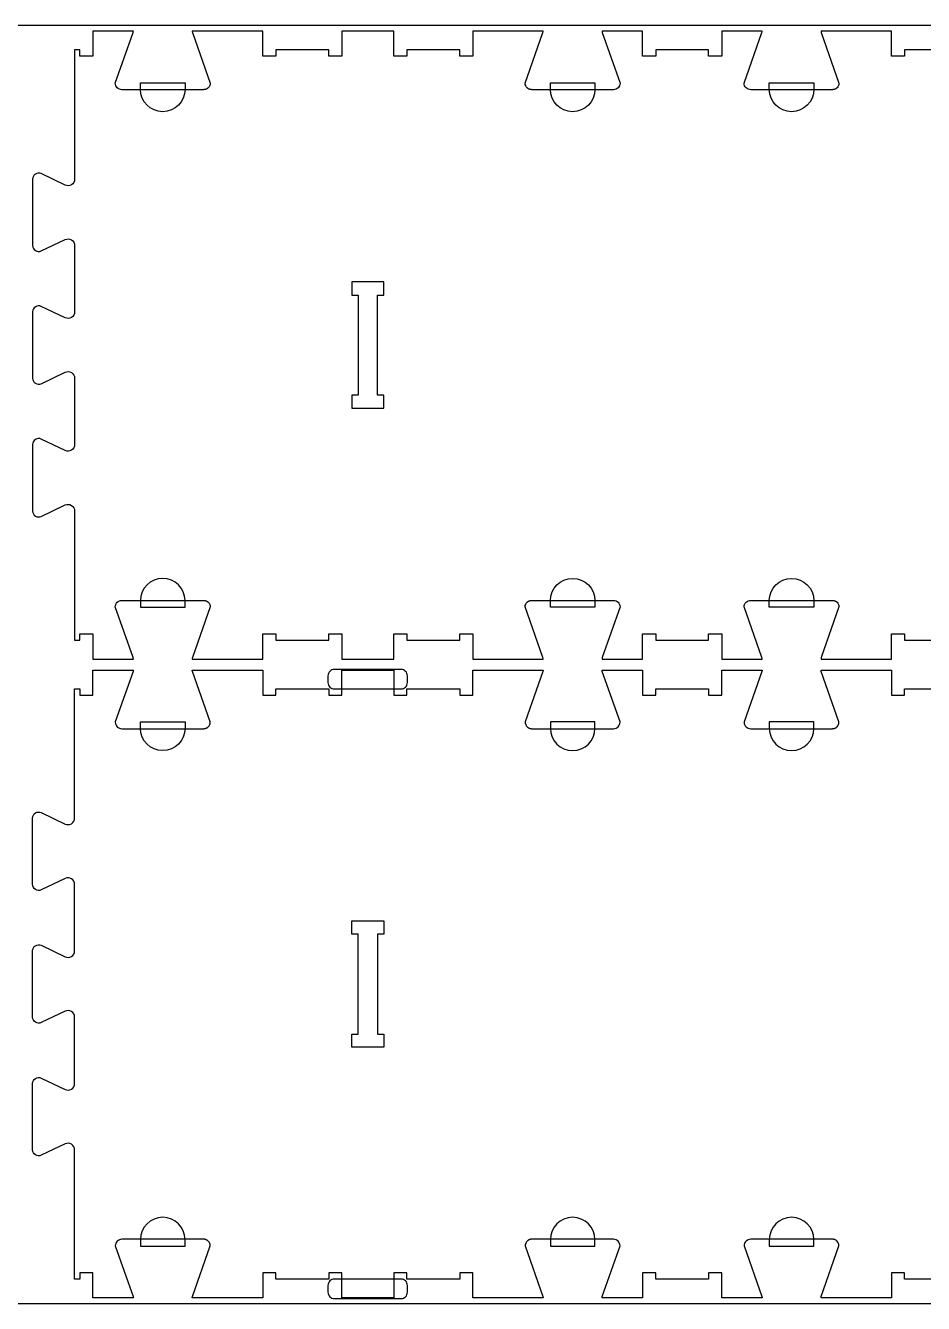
# Model space of a CAD drawing. Extents: x -4335 to -1151, y -10461 to -4867.
# Drawn here: x -3663 to -2806, y -6791 to -5571 of the extents above; entities that cross this region are included whole.
import ezdxf

# ---------------------------------------------------------------- set-up
doc = ezdxf.new("R2010")
doc.units = 0
for name, color, linetype in [('0_SHEET_SPRUCEPLY_2440X122', 1, 'CONTINUOUS'), ('3_ANYTOOL_CUTTHROUGH_INSID', 4, 'CONTINUOUS'), ('4_ANYTOOL_CUTTHROUGH_OUTSI', 5, 'CONTINUOUS'), ('5_ANYTOOL_HALF_MILL_9MM_IN', 3, 'CONTINUOUS')]:
    doc.layers.add(name, color=color, linetype=linetype)

msp = doc.modelspace()

# ---------------------------------------------------------------- linework, layer by layer
at = {"layer": '0_SHEET_SPRUCEPLY_2440X122'}
msp.add_lwpolyline([(-3962.9, -5571.2), (-3962.9, -6791.2), (-1522.9, -6791.2), (-1522.9, -5571.2)], close=True, dxfattribs=at)
at = {"layer": '3_ANYTOOL_CUTTHROUGH_INSID', "color": 4}
for points in [[(-3351.3, -5936.5), (-3321, -5936.5), (-3321, -5924), (-3327, -5924), (-3327, -5828.5), (-3321, -5828.5), (-3321, -5816), (-3351.5, -5816), (-3351.5, -5828.5), (-3345.5, -5828.5), (-3345.5, -5924), (-3351.5, -5924), (-3351.5, -5936.5)], [(-3351.3, -6426), (-3321, -6426), (-3321, -6438.5), (-3327, -6438.5), (-3327, -6534), (-3321, -6534), (-3321, -6546.5), (-3351.5, -6546.5), (-3351.5, -6534), (-3345.5, -6534), (-3345.5, -6438.5), (-3351.5, -6438.5), (-3351.5, -6426)]]:
    msp.add_lwpolyline(points, close=True, dxfattribs=at)
at = {"layer": '4_ANYTOOL_CUTTHROUGH_OUTSI', "color": 5}
for points in [[(-2773.5, -5594.5), (-2824, -5594.5), (-2824, -5600.5), (-2836.5, -5600.5), (-2836.5, -5576.5), (-2886.3, -5576.5), (-2903.7, -5576.5), (-2903.7, -5576.5, 0.061485), (-2903.5, -5577.8), (-2886.6, -5626.1), (-2886.6, -5626.2), (-2886.6, -5626.2), (-2886.6, -5626.2, -0.198912), (-2888.4, -5630.6), (-2888.5, -5630.7), (-2888.6, -5630.8), (-2888.8, -5630.9), (-2888.9, -5631), (-2889, -5631.1), (-2889.1, -5631.2), (-2889.2, -5631.3), (-2889.4, -5631.4), (-2889.5, -5631.5), (-2889.6, -5631.6), (-2889.8, -5631.6), (-2889.9, -5631.7), (-2890, -5631.8), (-2890.2, -5631.9), (-2890.3, -5631.9), (-2890.5, -5632), (-2890.6, -5632), (-2890.7, -5632.1), (-2890.9, -5632.1), (-2891, -5632.2), (-2891.2, -5632.2), (-2891.3, -5632.3), (-2891.5, -5632.3), (-2891.6, -5632.3), (-2891.8, -5632.4), (-2891.9, -5632.4), (-2892.1, -5632.4), (-2892.2, -5632.4), (-2892.4, -5632.4), (-2892.5, -5632.4), (-2892.7, -5632.5), (-2892.8, -5632.5), (-2970.8, -5632.5, -0.414214), (-2977.1, -5626.2), (-2977.1, -5626.2), (-2977.1, -5626.1), (-2960.2, -5577.8), (-2960.2, -5577.8, 0.061485), (-2959.9, -5576.5), (-2998.5, -5576.5), (-2998.5, -5600.5), (-3011, -5600.5), (-3011, -5594.5), (-3061.5, -5594.5), (-3061.5, -5600.5), (-3074, -5600.5), (-3074, -5576.5), (-3112.6, -5576.5), (-3112.6, -5576.5, 0.061485), (-3112.4, -5577.8), (-3095.5, -5626.1), (-3095.5, -5626.2), (-3095.5, -5626.2), (-3095.5, -5626.2, -0.414214), (-3101.7, -5632.5), (-3179.7, -5632.5), (-3179.9, -5632.5), (-3180, -5632.4), (-3180.2, -5632.4), (-3180.4, -5632.4), (-3180.5, -5632.4), (-3180.7, -5632.4), (-3180.8, -5632.4), (-3181, -5632.3), (-3181.1, -5632.3), (-3181.3, -5632.3), (-3181.4, -5632.2), (-3181.6, -5632.2), (-3181.7, -5632.1), (-3181.9, -5632.1), (-3182, -5632), (-3182.1, -5632), (-3182.3, -5631.9), (-3182.4, -5631.9), (-3182.6, -5631.8), (-3182.7, -5631.7), (-3182.8, -5631.6), (-3183, -5631.6), (-3183.1, -5631.5), (-3183.2, -5631.4), (-3183.4, -5631.3), (-3183.5, -5631.2), (-3183.6, -5631.1), (-3183.7, -5631), (-3183.8, -5630.9), (-3184, -5630.8), (-3184.1, -5630.7), (-3184.2, -5630.6, -0.198912), (-3186, -5626.2), (-3186, -5626.2), (-3186, -5626.1), (-3169.1, -5577.8), (-3169.1, -5577.8, 0.061485), (-3168.9, -5576.5), (-3186.3, -5576.5), (-3236, -5576.5), (-3236, -5600.5), (-3248.5, -5600.5), (-3248.5, -5594.5), (-3299, -5594.5), (-3299, -5600.5), (-3311.5, -5600.5), (-3311.5, -5576.5), (-3361, -5576.5), (-3361, -5600.5), (-3373.5, -5600.5), (-3373.5, -5594.5), (-3424, -5594.5), (-3424, -5600.5), (-3436.5, -5600.5), (-3436.5, -5576.5), (-3503.7, -5576.5), (-3503.7, -5576.5, 0.061485), (-3503.5, -5577.8), (-3486.6, -5626.1), (-3486.6, -5626.2), (-3486.6, -5626.2), (-3486.6, -5626.2, -0.198912), (-3488.4, -5630.6), (-3488.5, -5630.7), (-3488.6, -5630.8), (-3488.8, -5630.9), (-3488.9, -5631), (-3489, -5631.1), (-3489.1, -5631.2), (-3489.2, -5631.3), (-3489.4, -5631.4), (-3489.5, -5631.5), (-3489.6, -5631.6), (-3489.8, -5631.6), (-3489.9, -5631.7), (-3490, -5631.8), (-3490.2, -5631.9), (-3490.3, -5631.9), (-3490.5, -5632), (-3490.6, -5632), (-3490.7, -5632.1), (-3490.9, -5632.1), (-3491, -5632.2), (-3491.2, -5632.2), (-3491.3, -5632.3), (-3491.5, -5632.3), (-3491.6, -5632.3), (-3491.8, -5632.4), (-3491.9, -5632.4), (-3492.1, -5632.4), (-3492.2, -5632.4), (-3492.4, -5632.4), (-3492.5, -5632.4), (-3492.7, -5632.5), (-3492.8, -5632.5), (-3570.8, -5632.5, -0.414214), (-3577.1, -5626.2), (-3577.1, -5626.2), (-3577.1, -5626.1), (-3560.2, -5577.8), (-3560.2, -5577.8, 0.061485), (-3559.9, -5576.5), (-3598.5, -5576.5), (-3598.5, -5600.5), (-3611, -5600.5), (-3611, -5594.5), (-3616, -5594.5), (-3616, -5717.9), (-3616, -5717.9, -0.551268), (-3625, -5723.5), (-3647.8, -5712.6, 0.551268), (-3656, -5717.8), (-3656, -5781.2, 0.551268), (-3647.8, -5786.4), (-3625, -5775.5, -0.551268), (-3616, -5781.2), (-3616, -5844.6, -0.551268), (-3625, -5850.2), (-3647.8, -5839.3, 0.551268), (-3656, -5844.5), (-3656, -5907.9, 0.551268), (-3647.8, -5913.1), (-3625, -5902.2, -0.551268), (-3616, -5907.9), (-3616, -5971.3, -0.551268), (-3625, -5976.9), (-3647.8, -5966, 0.551268), (-3656, -5971.2), (-3656, -6034.6, 0.551268), (-3647.8, -6039.8), (-3625, -6028.9, -0.551268), (-3616, -6034.6), (-3616, -6158), (-3611, -6158), (-3611, -6152), (-3598.5, -6152), (-3598.5, -6176), (-3559.9, -6176), (-3559.9, -6176, 0.061485), (-3560.2, -6174.6), (-3577.1, -6126.3), (-3577.1, -6126.2), (-3577.1, -6126.2), (-3577.1, -6126.2, -0.414214), (-3570.8, -6120), (-3492.8, -6120), (-3492.7, -6120), (-3492.5, -6120), (-3492.4, -6120), (-3492.2, -6120), (-3492.1, -6120), (-3491.9, -6120), (-3491.8, -6120), (-3491.6, -6120.1), (-3491.5, -6120.1), (-3491.3, -6120.1), (-3491.2, -6120.2), (-3491, -6120.2), (-3490.9, -6120.3), (-3490.7, -6120.3), (-3490.6, -6120.4), (-3490.5, -6120.4), (-3490.3, -6120.5), (-3490.2, -6120.6), (-3490, -6120.6), (-3489.9, -6120.7), (-3489.8, -6120.8), (-3489.6, -6120.9), (-3489.5, -6120.9), (-3489.4, -6121), (-3489.2, -6121.1), (-3489.1, -6121.2), (-3489, -6121.3), (-3488.9, -6121.4), (-3488.8, -6121.5), (-3488.6, -6121.6), (-3488.5, -6121.7), (-3488.4, -6121.8, -0.198912), (-3486.6, -6126.2), (-3486.6, -6126.2), (-3486.6, -6126.3), (-3503.5, -6174.6), (-3503.5, -6174.6, 0.061485), (-3503.7, -6176), (-3486.3, -6176), (-3436.5, -6176), (-3436.5, -6152), (-3424, -6152), (-3424, -6158), (-3373.5, -6158), (-3373.5, -6152), (-3361, -6152), (-3361, -6176), (-3311.5, -6176), (-3311.5, -6152), (-3299, -6152), (-3299, -6158), (-3248.5, -6158), (-3248.5, -6152), (-3236, -6152), (-3236, -6176), (-3168.9, -6176), (-3168.9, -6176, 0.061485), (-3169.1, -6174.6), (-3186, -6126.3), (-3186, -6126.2), (-3186, -6126.2), (-3186, -6126.2, -0.198912), (-3184.2, -6121.8), (-3184.1, -6121.7), (-3184, -6121.6), (-3183.8, -6121.5), (-3183.7, -6121.4), (-3183.6, -6121.3), (-3183.5, -6121.2), (-3183.4, -6121.1), (-3183.2, -6121), (-3183.1, -6120.9), (-3183, -6120.9), (-3182.8, -6120.8), (-3182.7, -6120.7), (-3182.6, -6120.6), (-3182.4, -6120.6), (-3182.3, -6120.5), (-3182.1, -6120.4), (-3182, -6120.4), (-3181.9, -6120.3), (-3181.7, -6120.3), (-3181.6, -6120.2), (-3181.4, -6120.2), (-3181.3, -6120.1), (-3181.1, -6120.1), (-3181, -6120.1), (-3180.8, -6120), (-3180.7, -6120), (-3180.5, -6120), (-3180.4, -6120), (-3180.2, -6120), (-3180, -6120), (-3179.9, -6120), (-3179.7, -6120), (-3101.7, -6120, -0.414214), (-3095.5, -6126.2), (-3095.5, -6126.2), (-3112.4, -6174.6), (-3112.4, -6174.6, 0.061485), (-3112.6, -6176), (-3074, -6176), (-3074, -6152), (-3061.5, -6152), (-3061.5, -6158), (-3011, -6158), (-3011, -6152), (-2998.5, -6152), (-2998.5, -6176), (-2959.9, -6176), (-2959.9, -6176, 0.061485), (-2960.2, -6174.6), (-2977.1, -6126.3), (-2977.1, -6126.2), (-2977.1, -6126.2), (-2977.1, -6126.2, -0.414214), (-2970.8, -6120), (-2892.8, -6120), (-2892.7, -6120), (-2892.5, -6120), (-2892.4, -6120), (-2892.2, -6120), (-2892.1, -6120), (-2891.9, -6120), (-2891.8, -6120), (-2891.6, -6120.1), (-2891.5, -6120.1), (-2891.3, -6120.1), (-2891.2, -6120.2), (-2891, -6120.2), (-2890.9, -6120.3), (-2890.7, -6120.3), (-2890.6, -6120.4), (-2890.5, -6120.4), (-2890.3, -6120.5), (-2890.2, -6120.6), (-2890, -6120.6), (-2889.9, -6120.7), (-2889.8, -6120.8), (-2889.6, -6120.9), (-2889.5, -6120.9), (-2889.4, -6121), (-2889.2, -6121.1), (-2889.1, -6121.2), (-2889, -6121.3), (-2888.9, -6121.4), (-2888.8, -6121.5), (-2888.6, -6121.6), (-2888.5, -6121.7), (-2888.4, -6121.8, -0.198912), (-2886.6, -6126.2), (-2886.6, -6126.2), (-2886.6, -6126.3), (-2903.5, -6174.6), (-2903.5, -6174.6, 0.061485), (-2903.7, -6176), (-2836.5, -6176), (-2836.5, -6152), (-2824, -6152), (-2824, -6158), (-2773.5, -6158)], [(-2773.5, -6768), (-2824, -6768), (-2824, -6762), (-2836.5, -6762), (-2836.5, -6786), (-2903.7, -6786), (-2903.7, -6786, -0.061485), (-2903.5, -6784.6), (-2886.6, -6736.3), (-2886.6, -6736.2), (-2886.6, -6736.2), (-2886.6, -6736.2, 0.198912), (-2888.4, -6731.8), (-2888.5, -6731.7), (-2888.6, -6731.6), (-2888.8, -6731.5), (-2888.9, -6731.4), (-2889, -6731.3), (-2889.1, -6731.2), (-2889.2, -6731.1), (-2889.4, -6731), (-2889.5, -6730.9), (-2889.6, -6730.9), (-2889.8, -6730.8), (-2889.9, -6730.7), (-2890, -6730.6), (-2890.2, -6730.6), (-2890.3, -6730.5), (-2890.5, -6730.4), (-2890.6, -6730.4), (-2890.7, -6730.3), (-2890.9, -6730.3), (-2891, -6730.2), (-2891.2, -6730.2), (-2891.3, -6730.1), (-2891.5, -6730.1), (-2891.6, -6730.1), (-2891.8, -6730), (-2891.9, -6730), (-2892.1, -6730), (-2892.2, -6730), (-2892.4, -6730), (-2892.5, -6730), (-2892.7, -6730), (-2892.8, -6730), (-2970.8, -6730, 0.414214), (-2977.1, -6736.2), (-2977.1, -6736.2), (-2977.1, -6736.3), (-2960.2, -6784.6), (-2960.2, -6784.6, -0.061485), (-2959.9, -6786), (-2998.5, -6786), (-2998.5, -6762), (-3011, -6762), (-3011, -6768), (-3061.5, -6768), (-3061.5, -6762), (-3074, -6762), (-3074, -6786), (-3112.6, -6786), (-3112.6, -6786, -0.061485), (-3112.4, -6784.6), (-3095.5, -6736.3), (-3095.5, -6736.2), (-3095.5, -6736.2), (-3095.5, -6736.2, 0.414214), (-3101.7, -6730), (-3179.7, -6730), (-3179.9, -6730), (-3180, -6730), (-3180.2, -6730), (-3180.4, -6730), (-3180.5, -6730), (-3180.7, -6730), (-3180.8, -6730), (-3181, -6730.1), (-3181.1, -6730.1), (-3181.3, -6730.1), (-3181.4, -6730.2), (-3181.6, -6730.2), (-3181.7, -6730.3), (-3181.9, -6730.3), (-3182, -6730.4), (-3182.1, -6730.4), (-3182.3, -6730.5), (-3182.4, -6730.6), (-3182.6, -6730.6), (-3182.7, -6730.7), (-3182.8, -6730.8), (-3183, -6730.9), (-3183.1, -6730.9), (-3183.2, -6731), (-3183.4, -6731.1), (-3183.5, -6731.2), (-3183.6, -6731.3), (-3183.7, -6731.4), (-3183.8, -6731.5), (-3184, -6731.6), (-3184.1, -6731.7), (-3184.2, -6731.8, 0.198912), (-3186, -6736.2), (-3186, -6736.2), (-3186, -6736.3), (-3169.1, -6784.6), (-3169.1, -6784.6, -0.061485), (-3168.9, -6786), (-3186.3, -6786), (-3236, -6786), (-3236, -6762), (-3248.5, -6762), (-3248.5, -6768), (-3299, -6768), (-3299, -6762), (-3311.5, -6762), (-3311.5, -6786), (-3361, -6786), (-3361, -6762), (-3373.5, -6762), (-3373.5, -6768), (-3424, -6768), (-3424, -6762), (-3436.5, -6762), (-3436.5, -6786), (-3503.7, -6786), (-3503.7, -6786, -0.061485), (-3503.5, -6784.6), (-3486.6, -6736.3), (-3486.6, -6736.2), (-3486.6, -6736.2), (-3486.6, -6736.2, 0.198912), (-3488.4, -6731.8), (-3488.5, -6731.7), (-3488.6, -6731.6), (-3488.8, -6731.5), (-3488.9, -6731.4), (-3489, -6731.3), (-3489.1, -6731.2), (-3489.2, -6731.1), (-3489.4, -6731), (-3489.5, -6730.9), (-3489.6, -6730.9), (-3489.8, -6730.8), (-3489.9, -6730.7), (-3490, -6730.6), (-3490.2, -6730.6), (-3490.3, -6730.5), (-3490.5, -6730.4), (-3490.6, -6730.4), (-3490.7, -6730.3), (-3490.9, -6730.3), (-3491, -6730.2), (-3491.2, -6730.2), (-3491.3, -6730.1), (-3491.5, -6730.1), (-3491.6, -6730.1), (-3491.8, -6730), (-3491.9, -6730), (-3492.1, -6730), (-3492.2, -6730), (-3492.4, -6730), (-3492.5, -6730), (-3492.7, -6730), (-3492.8, -6730), (-3570.8, -6730, 0.414214), (-3577.1, -6736.2), (-3577.1, -6736.2), (-3577.1, -6736.3), (-3560.2, -6784.6), (-3560.2, -6784.6, -0.061485), (-3559.9, -6786), (-3598.5, -6786), (-3598.5, -6762), (-3611, -6762), (-3611, -6768), (-3616, -6768), (-3616, -6644.6), (-3616, -6644.6, 0.551268), (-3625, -6638.9), (-3647.8, -6649.8, -0.551268), (-3656, -6644.6), (-3656, -6581.2, -0.551268), (-3647.8, -6576), (-3625, -6586.9, 0.551268), (-3616, -6581.3), (-3616, -6517.9, 0.551268), (-3625, -6512.2), (-3647.8, -6523.1, -0.551268), (-3656, -6517.9), (-3656, -6454.5, -0.551268), (-3647.8, -6449.3), (-3625, -6460.2, 0.551268), (-3616, -6454.6), (-3616, -6391.2, 0.551268), (-3625, -6385.5), (-3647.8, -6396.4, -0.551268), (-3656, -6391.2), (-3656, -6327.8, -0.551268), (-3647.8, -6322.6), (-3625, -6333.5, 0.551268), (-3616, -6327.9), (-3616, -6204.5), (-3611, -6204.5), (-3611, -6210.5), (-3598.5, -6210.5), (-3598.5, -6186.5), (-3559.9, -6186.5), (-3559.9, -6186.5, -0.061485), (-3560.2, -6187.8), (-3577.1, -6236.1), (-3577.1, -6236.2), (-3577.1, -6236.2), (-3577.1, -6236.2, 0.414214), (-3570.8, -6242.5), (-3492.8, -6242.5), (-3492.7, -6242.5), (-3492.5, -6242.4), (-3492.4, -6242.4), (-3492.2, -6242.4), (-3492.1, -6242.4), (-3491.9, -6242.4), (-3491.8, -6242.4), (-3491.6, -6242.3), (-3491.5, -6242.3), (-3491.3, -6242.3), (-3491.2, -6242.2), (-3491, -6242.2), (-3490.9, -6242.1), (-3490.7, -6242.1), (-3490.6, -6242), (-3490.5, -6242), (-3490.3, -6241.9), (-3490.2, -6241.9), (-3490, -6241.8), (-3489.9, -6241.7), (-3489.8, -6241.6), (-3489.6, -6241.6), (-3489.5, -6241.5), (-3489.4, -6241.4), (-3489.2, -6241.3), (-3489.1, -6241.2), (-3489, -6241.1), (-3488.9, -6241), (-3488.8, -6240.9), (-3488.6, -6240.8), (-3488.5, -6240.7), (-3488.4, -6240.6, 0.198912), (-3486.6, -6236.2), (-3486.6, -6236.2), (-3486.6, -6236.1), (-3503.5, -6187.8), (-3503.5, -6187.8, -0.061485), (-3503.7, -6186.5), (-3486.3, -6186.5), (-3436.5, -6186.5), (-3436.5, -6210.5), (-3424, -6210.5), (-3424, -6204.5), (-3373.5, -6204.5), (-3373.5, -6210.5), (-3361, -6210.5), (-3361, -6186.5), (-3311.5, -6186.5), (-3311.5, -6210.5), (-3299, -6210.5), (-3299, -6204.5), (-3248.5, -6204.5), (-3248.5, -6210.5), (-3236, -6210.5), (-3236, -6186.5), (-3168.9, -6186.5), (-3168.9, -6186.5, -0.061485), (-3169.1, -6187.8), (-3186, -6236.1), (-3186, -6236.2), (-3186, -6236.2), (-3186, -6236.2, 0.198912), (-3184.2, -6240.6), (-3184.1, -6240.7), (-3184, -6240.8), (-3183.8, -6240.9), (-3183.7, -6241), (-3183.6, -6241.1), (-3183.5, -6241.2), (-3183.4, -6241.3), (-3183.2, -6241.4), (-3183.1, -6241.5), (-3183, -6241.6), (-3182.8, -6241.6), (-3182.7, -6241.7), (-3182.6, -6241.8), (-3182.4, -6241.9), (-3182.3, -6241.9), (-3182.1, -6242), (-3182, -6242), (-3181.9, -6242.1), (-3181.7, -6242.1), (-3181.6, -6242.2), (-3181.4, -6242.2), (-3181.3, -6242.3), (-3181.1, -6242.3), (-3181, -6242.3), (-3180.8, -6242.4), (-3180.7, -6242.4), (-3180.5, -6242.4), (-3180.4, -6242.4), (-3180.2, -6242.4), (-3180, -6242.4), (-3179.9, -6242.5), (-3179.7, -6242.5), (-3101.7, -6242.5, 0.414214), (-3095.5, -6236.2), (-3095.5, -6236.2), (-3095.5, -6236.1), (-3112.4, -6187.8), (-3112.4, -6187.8, -0.061485), (-3112.6, -6186.5), (-3074, -6186.5), (-3074, -6210.5), (-3061.5, -6210.5), (-3061.5, -6204.5), (-3011, -6204.5), (-3011, -6210.5), (-2998.5, -6210.5), (-2998.5, -6186.5), (-2959.9, -6186.5), (-2959.9, -6186.5, -0.061485), (-2960.2, -6187.8), (-2977.1, -6236.1), (-2977.1, -6236.2), (-2977.1, -6236.2), (-2977.1, -6236.2, 0.414214), (-2970.8, -6242.5), (-2892.8, -6242.5), (-2892.7, -6242.5), (-2892.5, -6242.4), (-2892.4, -6242.4), (-2892.2, -6242.4), (-2892.1, -6242.4), (-2891.9, -6242.4), (-2891.8, -6242.4), (-2891.6, -6242.3), (-2891.5, -6242.3), (-2891.3, -6242.3), (-2891.2, -6242.2), (-2891, -6242.2), (-2890.9, -6242.1), (-2890.7, -6242.1), (-2890.6, -6242), (-2890.5, -6242), (-2890.3, -6241.9), (-2890.2, -6241.9), (-2890, -6241.8), (-2889.9, -6241.7), (-2889.8, -6241.6), (-2889.6, -6241.6), (-2889.5, -6241.5), (-2889.4, -6241.4), (-2889.2, -6241.3), (-2889.1, -6241.2), (-2889, -6241.1), (-2888.9, -6241), (-2888.8, -6240.9), (-2888.6, -6240.8), (-2888.5, -6240.7), (-2888.4, -6240.6, 0.198912), (-2886.6, -6236.2), (-2886.6, -6236.2), (-2886.6, -6236.1), (-2903.5, -6187.8), (-2903.5, -6187.8, -0.061485), (-2903.7, -6186.5), (-2836.5, -6186.5), (-2836.5, -6210.5), (-2824, -6210.5), (-2824, -6204.5), (-2773.5, -6204.5)]]:
    msp.add_lwpolyline(points, format="xyb", dxfattribs=at)
at = {"layer": '5_ANYTOOL_HALF_MILL_9MM_IN', "color": 3}
for points in [[(-3510.6, -5632.2, -1), (-3553.1, -5632.2), (-3553.1, -5632), (-3553.1, -5626), (-3510.6, -5626), (-3510.6, -5632), (-3510.6, -5632.2)], [(-3119.5, -5632.2, -1), (-3162, -5632.2), (-3162, -5632), (-3162, -5626), (-3119.5, -5626), (-3119.5, -5632), (-3119.5, -5632.2)], [(-2910.6, -5632.2, -1), (-2953.1, -5632.2), (-2953.1, -5632), (-2953.1, -5626), (-2910.6, -5626), (-2910.6, -5632), (-2910.6, -5632.2)], [(-3510.6, -6120.2, 1), (-3553.1, -6120.2), (-3553.1, -6120.5), (-3553.1, -6126.5), (-3510.6, -6126.5), (-3510.6, -6120.5), (-3510.6, -6120.2)], [(-3162, -6120.2, -1), (-3119.5, -6120.2), (-3119.5, -6120.5), (-3119.5, -6126.5), (-3162, -6126.5), (-3162, -6120.5), (-3162, -6120.2)], [(-2953.1, -6120.2, -1), (-2910.6, -6120.2), (-2910.6, -6120.5), (-2910.6, -6126.5), (-2953.1, -6126.5), (-2953.1, -6120.5), (-2953.1, -6120.2)], [(-3368.2, -6186, 0.414214), (-3374.2, -6192), (-3374.2, -6198.5, 0.414214), (-3368.2, -6204.5), (-3304.4, -6204.5, 0.414214), (-3298.4, -6198.5), (-3298.4, -6192, 0.414214), (-3304.4, -6186)], [(-3510.6, -6242.2, -1), (-3553.1, -6242.2), (-3553.1, -6242), (-3553.1, -6236), (-3510.6, -6236), (-3510.6, -6242), (-3510.6, -6242.2)], [(-3162, -6242.2, 1), (-3119.5, -6242.2), (-3119.5, -6242), (-3119.5, -6236), (-3162, -6236), (-3162, -6242), (-3162, -6242.2)], [(-2953.1, -6242.2, 1), (-2910.6, -6242.2), (-2910.6, -6242), (-2910.6, -6236), (-2953.1, -6236), (-2953.1, -6242), (-2953.1, -6242.2)], [(-3510.6, -6730.2, 1), (-3553.1, -6730.2), (-3553.1, -6730.5), (-3553.1, -6736.5), (-3510.6, -6736.5), (-3510.6, -6730.5), (-3510.6, -6730.2)], [(-3119.5, -6730.2, 1), (-3162, -6730.2), (-3162, -6730.5), (-3162, -6736.5), (-3119.5, -6736.5), (-3119.5, -6730.5), (-3119.5, -6730.2)], [(-2910.6, -6730.2, 1), (-2953.1, -6730.2), (-2953.1, -6730.5), (-2953.1, -6736.5), (-2910.6, -6736.5), (-2910.6, -6730.5), (-2910.6, -6730.2)], [(-3368.2, -6768, 0.414214), (-3374.2, -6774), (-3374.2, -6780.5, 0.414214), (-3368.2, -6786.5), (-3304.4, -6786.5, 0.414214), (-3298.4, -6780.5), (-3298.4, -6774, 0.414214), (-3304.4, -6768)]]:
    msp.add_lwpolyline(points, format="xyb", close=True, dxfattribs=at)

doc.saveas('drawing.dxf')
